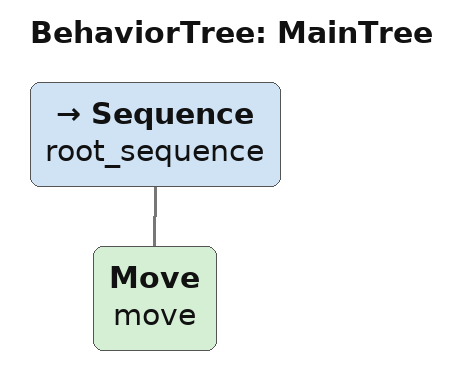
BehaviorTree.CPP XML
<root main_tree_to_execute = "MainTree" >
     <BehaviorTree ID="MainTree">
        <Sequence name="root_sequence">
            <Move   name="move"/>
        </Sequence>
     </BehaviorTree>
 </root>
